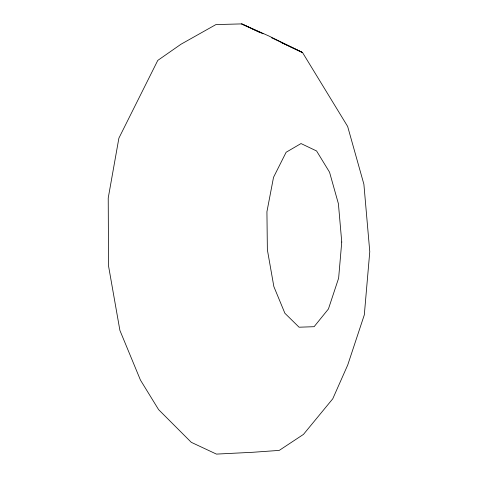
<?xml version="1.0" encoding="UTF-8"?>
<svg xmlns="http://www.w3.org/2000/svg" width="478" height="478" viewBox="0 0 478 478"><rect width="100%" height="100%" fill="white"/><g stroke="black" fill="none" stroke-linecap="round" stroke-linejoin="round"><path stroke-width="0.72" d="M263.031 33.801L241.665 23.9L215.913 24.587L180.959 44.251L157.776 60.407L118.891 138.148L108.225 198.017L108.524 265.87L119.906 330.423L140.448 380.082L158.588 409.604L191.272 442.317L216.438 454.1L253.023 452.266L279.248 450.395L303.458 434.406L332.766 398.789L347.715 365.031L364.314 314.877L369.775 251.691L363.889 184.227L347.649 126.449L302.532 52.544L268.881 35.999L241.665 23.9L250.364 27.993M271.713 37.828L302.532 52.544L288.485 45.93M251.697 28.62L259.727 32.396M281.13 42.47L287.147 45.302M341.746 242.029L338.627 278.166L328.428 308.985L314.112 326.695L299.079 327.209L284.9 313.281L273.858 286.585L267.363 249.743L266.927 211.73L273.518 177.344L286.125 152.261L301.015 143.555L316.579 150.97L329.539 172.188L338.406 203.736L341.746 242.029"/></g></svg>
